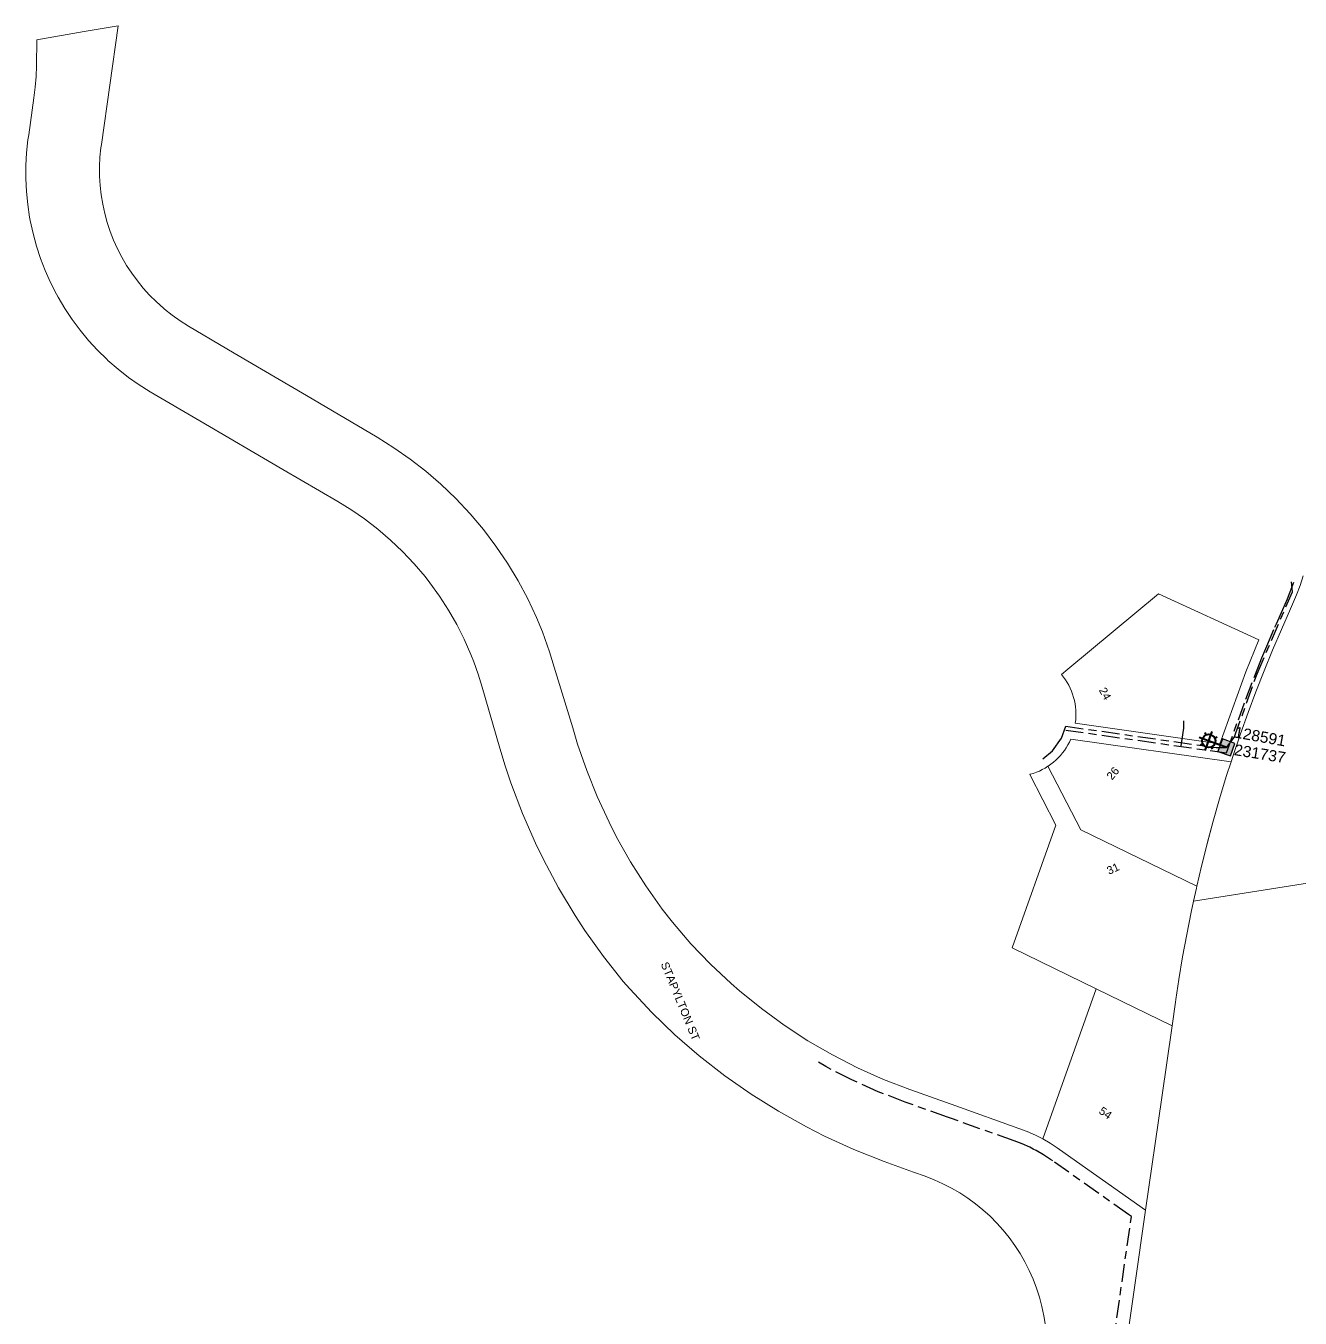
# Model space of a CAD drawing. Header units: metres. Extents: x 277939 to 278915, y 6271322 to 6272042.
# Drawn here: x 277939.2 to 278225.8, y 6271751.4 to 6272042.1 of the extents above; entities that cross this region are included whole.
import ezdxf
from ezdxf.enums import TextEntityAlignment as Align

# ---------------------------------------------------------------- set-up
doc = ezdxf.new("R2010")
doc.units = ezdxf.units.M
doc.linetypes.add('Cable Exist UG', pattern=[8.2, 4, -1.2, 1.8, -1.2])
doc.layers.get('0').update_dxf_attribs({"color": 6})
doc.layers.add('Cadastre Land Parcels_SP_EXT', color=9, linetype='Continuous', lineweight=5)
doc.layers.add('Cadastre Roads_SP_EXT', color=9, linetype='Continuous', lineweight=5)
for name, color, linetype in [('Duct_SP_EXT', 7, 'Continuous'), ('Equip_SP_SL_EXT', 7, 'Continuous'), ('Mains_HV_EXT', 7, 'Continuous'), ('Mains_LV_SL_EXT', 7, 'Continuous'), ('SupportsUG_SP_LV_SL_EXT', 7, 'Continuous'), ('Trench_SP_EXT', 7, 'Continuous')]:
    doc.layers.add(name, color=color, linetype=linetype)
doc.styles.add('COLUMN_LABEL', font='arial.ttf')
doc.styles.add('iecARIAL', font='arial.ttf', dxfattribs={"height": 2})
doc.styles.add('POLE_LABEL', font='arial.ttf')
doc.styles.get("Standard").update_dxf_attribs({"font": 'arial.ttf'})

# ---------------------------------------------------------------- blocks, each defined once
blk = doc.blocks.new('COLUMN_EXT')
blk.add_hatch(color=256).paths.add_polyline_path([(-1.49, 1.48), (-1.49, -1.49), (1.48, -1.49), (1.48, 1.48)])
blk.add_lwpolyline([(-1.49, -1.49), (1.48, -1.49), (1.48, 1.48), (-1.49, 1.48)], close=True)
for tag, height, style, flags, p in [('ASSET_NUM', 2.5, 'COLUMN_LABEL', 8, (2, 2)), ('STRUCTURE_PLANT_NUMBER', 0.2, 'POLE_LABEL', 9, (1.81, 0.03)), ('STREET_CODE', 0.2, 'COLUMN_LABEL', 9, (1.81, -0.2))]:
    blk.add_attdef(tag, text='', height=height, dxfattribs=dict(style=style, flags=flags)).set_placement(p, align=Align.MIDDLE_LEFT)
at = {"flags": 1}
blk.add_attdef('Z', (1.81, -2.35), '', height=0.2, dxfattribs=at)
at = {"flags": 9}
for tag, p in [('COLUMN_TYPE', (1.81, -0.4)), ('OWNED_BY', (1.81, -0.6)), ('STATE', (1.81, -0.8)), ('USAGE', (1.81, -1)), ('STREETNAME', (1.81, -1.6)), ('SUBURB', (1.81, -1.8)), ('LEGEND', (1.81, -1.2)), ('LOCATION', (1.81, -1.4)), ('NOTES', (1.81, -2))]:
    blk.add_attdef(tag, text='', height=0.2, dxfattribs=at).set_placement(p, align=Align.MIDDLE_LEFT)
blk = doc.blocks.new('SL_LANTERN_EXT')
at = {"lineweight": 40}
for p, q in [((0, 1.97), (0, 6.47)), ((-2.25, 4.22), (2.25, 4.22)), ((-1.46, 5.68), (-1.06, 5.28)), ((-1.46, 2.76), (-1.06, 3.16)), ((1.46, 5.68), (1.06, 5.28)), ((1.46, 2.76), (1.06, 3.16)), ((0, 0), (0, 2.72))]:
    blk.add_line(p, q, dxfattribs=at)
blk.add_circle((0, 4.22), 1.5, dxfattribs=at)
at = {"style": 'iecARIAL', "flags": 8}
blk.add_attdef('ASSET_NUM', (1.5, 1.5), '', height=2.5, dxfattribs=at)
for tag, p, height, flags in [('OPERATING_VOLTAGE', (0.98, -1.65), 0.2, 9), ('ORIENTATION', (0.98, -1.85), 0.2, 9), ('OWNED_BY', (0.98, -2.05), 0.2, 9), ('STATE', (0.98, -2.25), 0.2, 9), ('CONSTRUCTED_VOLTAGE', (0.98, -0.65), 0.2, 9), ('CONTROL_TYPE', (0.98, -0.85), 0.2, 9), ('LANTERN_PURPOSE', (0.98, -1.05), 0.2, 9), ('LANTERN_TYPE', (0.98, -1.25), 0.2, 9), ('NO_PHASES', (0.98, -1.45), 0.2, 9), ('USAGE', (0.98, -2.45), 0.2, 9), ('CEXIST', (0.98, -2.65), 0.2, 9), ('CNEW', (0.98, -2.85), 0.2, 9), ('CNUMBER', (0.98, -3.05), 0.2, 9), ('LNUMBER', (2.18, -3.25), 2.5, 8), ('CREMOVE', (0.98, -3.25), 0.2, 9), ('CREPLACE', (0.98, -3.45), 0.2, 9), ('LKINGHEIGHT', (0.98, -3.65), 0.2, 9), ('LBRACKET', (0.98, -3.85), 0.2, 9), ('LBRACKETVOCAB', (0.98, -4.05), 0.2, 9), ('LCATEGORY', (0.98, -4.25), 0.2, 9), ('LCHARGE1', (0.98, -4.45), 0.2, 9), ('LCHARGE1PERCENT', (0.98, -4.65), 0.2, 9), ('LCHARGE2', (0.98, -4.85), 0.2, 9), ('LCHARGE2PERCENT', (0.98, -5.05), 0.2, 9), ('LCHARGE3', (0.98, -5.25), 0.2, 9), ('LCHARGE3PERCENT', (0.98, -5.45), 0.2, 9), ('LEXIST', (0.98, -5.65), 0.2, 9), ('LLAMP', (0.98, -5.85), 0.2, 9), ('LLAMPVOCAB', (0.98, -6.05), 0.2, 9), ('LMAST', (0.98, -6.25), 0.2, 9), ('LMASTVOCAB', (0.98, -6.45), 0.2, 9), ('LNEW', (0.98, -6.65), 0.2, 9), ('LANTNUMBER', (0.98, -6.85), 0.2, 9), ('LOUTREACH', (0.98, -7.25), 0.2, 9), ('LOUTREACHVOCAB', (0.98, -7.45), 0.2, 9), ('LRATECODE', (0.98, -7.65), 0.2, 9), ('LREMOVE', (0.98, -7.85), 0.2, 9), ('LREPLACE', (0.98, -8.05), 0.2, 9), ('LTYPE', (0.98, -8.25), 0.2, 9), ('LTYPEVOCAB', (0.98, -8.45), 0.2, 9), ('LEGEND', (0.98, -8.65), 0.2, 9), ('LOCATION', (0.98, -8.85), 0.2, 9), ('STREETNAME', (0.98, -9.25), 0.2, 9), ('SUBURB', (0.98, -9.45), 0.2, 1), ('NOTES', (0.98, -9.05), 0.2, 9)]:
    blk.add_attdef(tag, p, '', height=height, dxfattribs=dict(flags=flags))

msp = doc.modelspace()

# ---------------------------------------------------------------- linework, layer by layer
at = {"layer": 'Cadastre Land Parcels_SP_EXT', "linetype": 'Continuous'}
for points in [[(278226.5, 6271918.4), (278225.81, 6271916.25), (278225.03, 6271914.13), (278223.7, 6271911), (278221.63, 6271906.36), (278219.65, 6271901.72), (278217.74, 6271897.05), (278215.9, 6271892.35), (278214.13, 6271887.63), (278212.43, 6271882.89), (278210.77, 6271877.97), (278210.31, 6271876.55), (278209.24, 6271873.24), (278207.73, 6271868.24), (278206.29, 6271863.21), (278204.94, 6271858.17), (278203.67, 6271853.1), (278202.61, 6271848.57), (278202.51, 6271848.12), (278201.88, 6271845.26), (278239.33, 6271851.17)], [(278239.33, 6271851.17), (278201.88, 6271845.26), (278201.34, 6271842.79), (278200.34, 6271837.75), (278199.41, 6271832.69), (278198.56, 6271827.62), (278197.89, 6271823.08), (278197.8, 6271822.53), (278197.03, 6271817.21), (278194.7, 6271801.07), (278191.07, 6271775.7), (278186.17, 6271741.46)]]:
    msp.add_lwpolyline(points, dxfattribs=at)
for points in [[(278216.57, 6271904.02), (278193.97, 6271914.35), (278173.62, 6271897.42), (278172.18, 6271896.22), (278172.63, 6271895.64), (278173.06, 6271895.04), (278173.45, 6271894.42), (278173.81, 6271893.78), (278174.13, 6271893.12), (278174.42, 6271892.45), (278174.67, 6271891.76), (278174.89, 6271891.06), (278175.07, 6271890.35), (278175.22, 6271889.63), (278175.32, 6271888.91), (278175.39, 6271888.18), (278175.42, 6271887.45), (278175.41, 6271886.71), (278175.36, 6271885.98), (278175.28, 6271885.29), (278207.76, 6271880.63), (278213.64, 6271896.82), (278216.57, 6271904.02)], [(278210.31, 6271876.55), (278174.26, 6271881.69), (278173.95, 6271881.03), (278173.61, 6271880.38), (278173.23, 6271879.75), (278172.83, 6271879.14), (278172.39, 6271878.56), (278171.92, 6271877.99), (278171.42, 6271877.46), (278170.89, 6271876.95), (278170.34, 6271876.47), (278169.76, 6271876.01), (278169.16, 6271875.59), (278169.12, 6271875.57), (278176.49, 6271861.24), (278202.61, 6271848.57), (278203.67, 6271853.1), (278204.94, 6271858.16), (278206.29, 6271863.21), (278207.73, 6271868.24), (278209.24, 6271873.24), (278210.31, 6271876.55)], [(278202.61, 6271848.57), (278176.49, 6271861.24), (278169.12, 6271875.57), (278168.5, 6271875.18), (278167.85, 6271874.82), (278167.19, 6271874.5), (278166.52, 6271874.22), (278165.83, 6271873.97), (278165.13, 6271873.76), (278165.01, 6271873.72), (278170.9, 6271862.35), (278161.07, 6271834.7), (278179.97, 6271825.54), (278197.03, 6271817.21), (278197.8, 6271822.53), (278197.88, 6271823.08), (278198.57, 6271827.62), (278199.41, 6271832.69), (278200.34, 6271837.74), (278201.34, 6271842.79), (278201.88, 6271845.25), (278202.51, 6271848.12), (278202.61, 6271848.57)], [(278191.07, 6271775.7), (278194.7, 6271801.07), (278197.03, 6271817.21), (278179.97, 6271825.54), (278167.95, 6271791.75), (278169.6, 6271790.79), (278171.2, 6271789.74), (278171.75, 6271789.36), (278191.07, 6271775.7)]]:
    msp.add_lwpolyline(points, close=True, dxfattribs=at)
at = {"layer": 'Cadastre Roads_SP_EXT', "linetype": 'Continuous'}
msp.add_lwpolyline([(278186.17, 6271741.46), (278191.07, 6271775.7), (278171.75, 6271789.36), (278171.2, 6271789.74), (278169.6, 6271790.79), (278167.95, 6271791.75), (278166.32, 6271792.57), (278164.48, 6271793.4), (278162.6, 6271794.12), (278148.42, 6271799.17), (278138.05, 6271802.86), (278132.12, 6271805.15), (278126.31, 6271807.75), (278120.64, 6271810.65), (278115.13, 6271813.84), (278109.8, 6271817.31), (278104.66, 6271821.06), (278099.72, 6271825.07), (278097.87, 6271826.69), (278093.24, 6271831.06), (278088.84, 6271835.65), (278084.68, 6271840.48), (278082.35, 6271843.43), (278078.66, 6271848.65), (278075.24, 6271854.05), (278072.12, 6271859.63), (278070.41, 6271863), (278067.75, 6271868.74), (278065.4, 6271874.6), (278063.35, 6271880.58), (278062.29, 6271884.18), (278058.08, 6271897.89), (278057.04, 6271901.29), (278055.43, 6271905.8), (278054.09, 6271909.04), (278052.13, 6271913.23), (278049.95, 6271917.31), (278047.56, 6271921.27), (278044.97, 6271925.1), (278042.16, 6271928.81), (278039.15, 6271932.37), (278035.96, 6271935.77), (278032.6, 6271938.99), (278029.23, 6271941.91), (278025.7, 6271944.66), (278022.04, 6271947.22), (278018.26, 6271949.58), (278002.35, 6271958.93), (277986.06, 6271968.52), (277975.8, 6271974.55), (277973.95, 6271975.74), (277972.17, 6271977.03), (277970.46, 6271978.4), (277970.19, 6271978.64), (277968.6, 6271980.05), (277967.09, 6271981.54), (277965.66, 6271983.11), (277964.32, 6271984.75), (277963.06, 6271986.46), (277961.9, 6271988.23), (277960.83, 6271990.06), (277959.85, 6271991.95), (277958.98, 6271993.88), (277958.21, 6271995.86), (277957.54, 6271997.87), (277956.98, 6271999.92), (277956.53, 6272001.99), (277956.18, 6272004.08), (277955.95, 6272006.19), (277955.83, 6272008.31), (277955.81, 6272010.43), (277955.91, 6272012.55), (277956.12, 6272014.66), (277956.22, 6272015.38), (277959.97, 6272042.1), (277952.34, 6272040.8), (277941.71, 6272038.98), (277941.63, 6272033.11), (277941.54, 6272030.7), (277941.35, 6272028.29), (277941.07, 6272025.89), (277939.89, 6272017.61), (277939.72, 6272016.47), (277939.41, 6272013.57), (277939.26, 6272010.67), (277939.24, 6272007.76), (277939.38, 6272004.85), (277939.66, 6272001.95), (277940.1, 6271999.07), (277940.24, 6271998.31), (277940.86, 6271995.43), (277941.62, 6271992.58), (277942.54, 6271989.79), (277943.6, 6271987.04), (277944.8, 6271984.35), (277946.14, 6271981.73), (277946.52, 6271981.05), (277948.03, 6271978.5), (277949.66, 6271976.03), (277951.43, 6271973.65), (277953.32, 6271971.37), (277955.33, 6271969.19), (277957.44, 6271967.11), (277957.71, 6271966.87), (277959.98, 6271964.89), (277962.35, 6271963.02), (277964.53, 6271961.49), (277967.18, 6271959.8), (277978.39, 6271953.25), (277997.04, 6271942.34), (278009.38, 6271935.12), (278012.55, 6271933.17), (278015.38, 6271931.22), (278018.37, 6271928.92), (278021.24, 6271926.46), (278023.98, 6271923.86), (278026.57, 6271921.12), (278029.02, 6271918.24), (278030.13, 6271916.84), (278032.31, 6271913.82), (278034.32, 6271910.68), (278036.17, 6271907.45), (278037.85, 6271904.13), (278039.35, 6271900.72), (278039.99, 6271899.08), (278041, 6271896.25), (278041.89, 6271893.36), (278045.85, 6271879.65), (278047.06, 6271875.69), (278048.34, 6271871.84), (278050.94, 6271864.98), (278053.89, 6271858.26), (278055.64, 6271854.64), (278059.06, 6271848.21), (278062.82, 6271841.98), (278064.98, 6271838.66), (278069.13, 6271832.82), (278073.59, 6271827.2), (278075.06, 6271825.51), (278080.01, 6271820.21), (278085.23, 6271815.18), (278090.7, 6271810.43), (278096.42, 6271805.97), (278102.36, 6271801.81), (278108.51, 6271797.98), (278114.85, 6271794.46), (278118.88, 6271792.41), (278125.5, 6271789.38), (278132.26, 6271786.71), (278138.88, 6271784.29), (278141.51, 6271783.35), (278143.52, 6271782.57), (278145.49, 6271781.69), (278147.41, 6271780.71), (278149.28, 6271779.63), (278151.09, 6271778.45), (278152.83, 6271777.17), (278154.51, 6271775.81), (278156.11, 6271774.36), (278157.63, 6271772.84), (278159.08, 6271771.23), (278160.43, 6271769.55), (278161.7, 6271767.8), (278162.87, 6271765.99), (278163.95, 6271764.12), (278164.92, 6271762.19), (278165.8, 6271760.22), (278166.57, 6271758.2), (278167.23, 6271756.15), (278167.78, 6271754.06), (278168.23, 6271751.95), (278168.56, 6271749.81)], dxfattribs=at)
at = {"layer": 'Duct_SP_EXT', "linetype": 'Continuous'}
msp.add_lwpolyline([(278199.61, 6271885.78), (278199.64, 6271884.13), (278199.04, 6271880.18)], dxfattribs=at)
at = {"layer": 'Mains_HV_EXT', "linetype": 'Cable Exist UG'}
msp.add_lwpolyline([(278183.45, 6271743.38), (278187.88, 6271774.28), (278187.22, 6271774.75), (278187.22, 6271774.75), (278170.25, 6271786.8), (278169.72, 6271787.16), (278168.14, 6271788.18), (278166.46, 6271789.14), (278165.82, 6271789.47), (278165.82, 6271789.47), (278165.03, 6271789.87), (278163.33, 6271790.63), (278161.56, 6271791.31), (278147.42, 6271796.34), (278146.56, 6271796.65), (278146.56, 6271796.65), (278137.01, 6271800.05), (278130.96, 6271802.38), (278125.01, 6271805.04), (278119.2, 6271808.01), (278117.51, 6271808.99)], dxfattribs=at)
at = {"layer": 'Mains_LV_SL_EXT', "linetype": 'Cable Exist UG'}
for points in [[(278209.25, 6271879.83), (278211.03, 6271882.03), (278216.14, 6271896.35), (278224.11, 6271914.82), (278223.91, 6271917.03)], [(278167.98, 6271877.21), (278170.18, 6271879.06), (278172.14, 6271881.87), (278173.11, 6271884.59), (278206.93, 6271879.78), (278209.25, 6271879.83)]]:
    msp.add_lwpolyline(points, dxfattribs=at)
at = {"layer": 'Trench_SP_EXT', "linetype": 'Cable Exist UG'}
msp.add_lwpolyline([(278173.11, 6271883.72), (278209.27, 6271878.57), (278211.95, 6271886.04), (278213.6, 6271890.66), (278215.78, 6271896.28), (278217.25, 6271899.94), (278218.37, 6271902.62), (278220.15, 6271906.88), (278220.5, 6271907.6), (278221.93, 6271910.83), (278222.99, 6271913.26), (278224.43, 6271917.02)], dxfattribs=at)

# ---------------------------------------------------------------- block references
at = {"layer": 'Equip_SP_SL_EXT'}
ref = msp.add_blockref('SL_LANTERN_EXT', (278209.25, 6271879.83), dxfattribs=dict(at, rotation=70.1162103803842))
ref.add_attrib('ASSET_NUM', '128591', dxfattribs={"layer": '0', "height": 2.5, "rotation": 349.9114, "style": 'iecARIAL'}).set_placement((278210.75, 6271881.33), align=Align.BOTTOM_LEFT)
at = {"layer": 'SupportsUG_SP_LV_SL_EXT'}
ref = msp.add_blockref('COLUMN_EXT', (278209.25, 6271879.83), dxfattribs=dict(at, rotation=70.21424982532875))
ref.add_attrib('ASSET_NUM', '231737', dxfattribs={"layer": '0', "height": 2.5, "rotation": 350.8025, "style": 'COLUMN_LABEL'}).set_placement((278211.25, 6271880.58), align=Align.TOP_LEFT)

# ---------------------------------------------------------------- texts
at = {"layer": 'Cadastre Land Parcels_SP_EXT'}
for s, rotation, p in [('24', 299.4482, (278180.51, 6271892.69)), ('26', 50.8, (278183.53, 6271872.33)), ('31', 24.94, (278182.86, 6271851.14)), ('54', 325.3, (278180.41, 6271797.65))]:
    msp.add_text(s, height=1.8, rotation=rotation, dxfattribs=at).set_placement(p)
at = {"layer": 'Cadastre Roads_SP_EXT'}
msp.add_text('STAPYLTON ST', height=1.8, rotation=292.4885, dxfattribs=at).set_placement((278082, 6271831.11))

doc.saveas('drawing.dxf')
